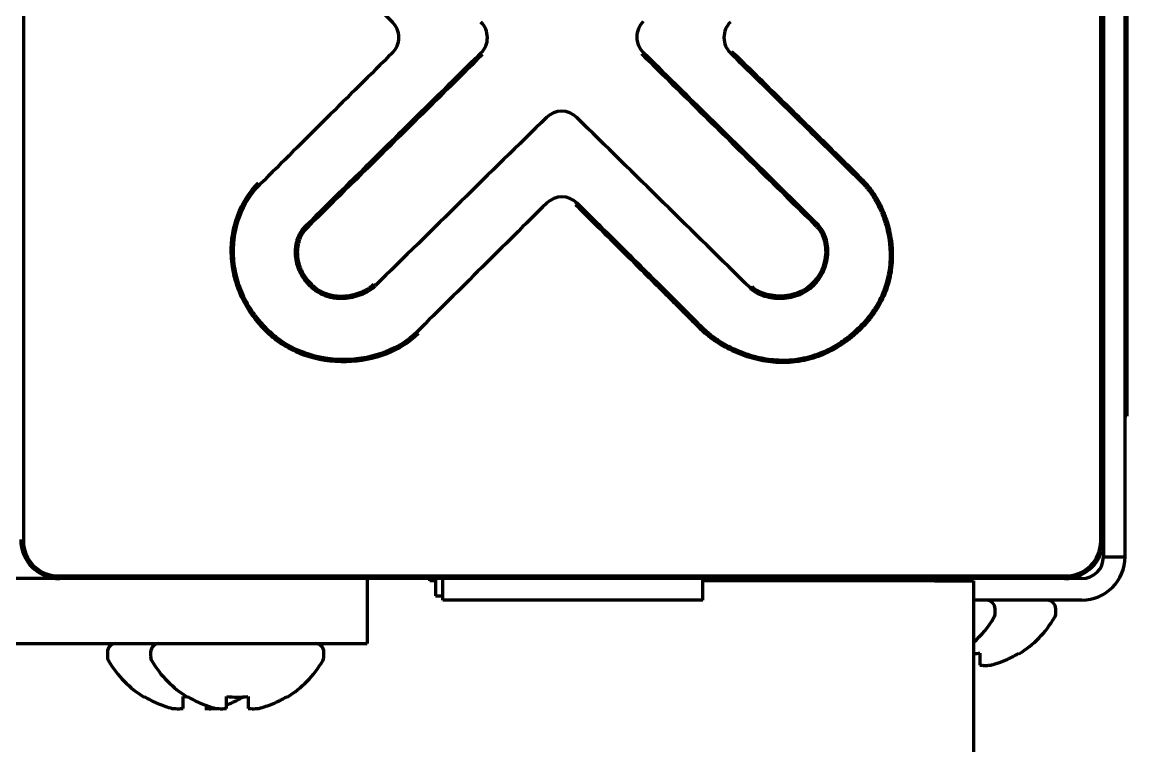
# Model space of a CAD drawing. Header units: inches. Extents: x -3022 to 7311, y 343 to 5680.
# Drawn here: x 3605 to 3656, y 2197.6 to 2231 of the extents above; entities that cross this region are included whole.
import ezdxf

# ---------------------------------------------------------------- set-up
doc = ezdxf.new("R2010")
doc.units = ezdxf.units.IN

msp = doc.modelspace()

# ---------------------------------------------------------------- linework, layer by layer
at = {"linetype": 'Continuous', "lineweight": 70}
for p, q in [((3655.954, 2214.792), (3655.954, 2275.792)), ((3656.004, 2275.792), (3656.004, 2214.792)), ((3655.918, 2208.588), (3655.918, 2254.946)), ((3605.043, 2253.567), (3605.043, 2207.017)), ((3654.793, 2207.017), (3654.793, 2253.567)), ((3654.918, 2253.492), (3654.918, 2207.092)), ((3637.694, 2229.573), (3637.764, 2229.645)), ((3643.762, 2223.598), (3643.833, 2223.669)), ((3630.614, 2222.633), (3630.544, 2222.562)), ((3641.756, 2221.617), (3641.685, 2221.546)), ((3618.025, 2221.524), (3618.095, 2221.453)), ((3618.272, 2218.814), (3618.343, 2218.885)), ((3621.29, 2218.814), (3621.219, 2218.885)), ((3638.615, 2218.707), (3638.685, 2218.778)), ((3638.709, 2218.754), (3638.641, 2218.681)), ((3623.28, 2216.608), (3623.209, 2216.678)), ((3636.33, 2216.946), (3636.259, 2216.876)), ((3655.954, 2215.292), (3655.918, 2215.292)), ((3655.954, 2212.792), (3655.954, 2214.792)), ((3656.004, 2214.792), (3656.004, 2212.792)), ((3656.004, 2212.792), (3655.954, 2212.792)), ((3655.918, 2207.861), (3655.918, 2208.588)), ((3655.918, 2207.292), (3655.918, 2207.861)), ((3655.918, 2206.292), (3655.918, 2207.292)), ((3654.918, 2207.092), (3654.918, 2206.292)), ((3654.918, 2206.292), (3655.918, 2206.292)), ((3606.557, 2205.292), (3604.259, 2205.292)), ((3606.557, 2205.292), (3606.718, 2205.292)), ((3606.643, 2205.417), (3653.193, 2205.417)), ((3653.118, 2205.292), (3606.718, 2205.292)), ((3620.918, 2205.292), (3620.918, 2202.292)), ((3623.818, 2205.192), (3623.818, 2205.292)), ((3624.068, 2205.292), (3624.068, 2204.492)), ((3624.418, 2204.292), (3624.418, 2205.292)), ((3636.418, 2204.292), (3636.418, 2205.292)), ((3641.918, 2205.292), (3639.918, 2205.292)), ((3639.918, 2205.292), (3639.918, 2205.192)), ((3653.918, 2205.292), (3641.918, 2205.292)), ((3644.164, 2205.292), (3644.164, 2205.292)), ((3647.672, 2205.292), (3647.672, 2205.292)), ((3650.472, 2205.292), (3650.472, 2205.292)), ((3624.068, 2205.192), (3623.818, 2205.192)), ((3647.118, 2205.192), (3636.418, 2205.192)), ((3647.118, 2205.192), (3648.918, 2205.192)), ((3648.918, 2205.192), (3648.918, 2124.742)), ((3624.068, 2204.492), (3624.418, 2204.492)), ((3636.418, 2204.292), (3624.418, 2204.292)), ((3653.918, 2204.292), (3648.918, 2204.292)), ((3649.918, 2203.692), (3649.918, 2203.892)), ((3652.718, 2203.692), (3652.718, 2203.892)), ((3604.259, 2202.292), (3606.557, 2202.292)), ((3606.557, 2202.292), (3617.918, 2202.292)), ((3617.918, 2202.292), (3620.918, 2202.292)), ((3608.918, 2201.892), (3608.918, 2201.692)), ((3610.918, 2201.892), (3610.918, 2201.692)), ((3618.918, 2201.692), (3618.918, 2201.892)), ((3651.018, 2201.847), (3651.018, 2201.814)), ((3610.618, 2199.814), (3610.618, 2199.847)), ((3612.418, 2199.847), (3612.616, 2199.826)), ((3612.618, 2199.814), (3612.618, 2199.847)), ((3617.218, 2199.847), (3617.218, 2199.814))]:
    msp.add_line(p, q, dxfattribs=at)
for centre, radius, start, end in [((5624.147, 4252.562), 2845.169, 225.109511, 225.277687), ((3621.379, 2230.287), 1, 314.7305, 45.2777), ((3625.471, 2230.285), 1, 314.6169, 45.5274), ((3634.371, 2230.309), 1, 134.6338, 225.4217), ((3638.395, 2230.287), 1, 134.4807, 225.5483), ((5866.96, -36.521), 3189.776, 134.730473, 134.885454), ((10384.062, -4619.289), 9621.641, 134.61693, 134.685132), ((10384.062, -4619.289), 9621.541, 134.61693, 134.685132), ((-2979.131, -4481.273), 9421.412, 45.352632, 45.42172), ((-2979.131, -4481.273), 9421.512, 45.352629, 45.42172), ((3629.898, 2225.881), 1, 45.5065, 134.4887), ((9072.499, -3314.73), 7767.612, 134.488725, 134.570552), ((-1757.349, -3257.469), 7687.973, 45.422706, 45.506515), ((5665.873, 165.498), 2894.791, 134.713518, 134.88081), ((3629.91, 2221.923), 1, 45.2645, 134.7135), ((3606.718, 2207.092), 1.8, 180, 270), ((3606.643, 2207.017), 1.6, 180, 270), ((3653.118, 2207.092), 1.8, 270, 0), ((3653.193, 2207.017), 1.6, 270, 0), ((3653.918, 2206.292), 2, 270, 0), ((3653.918, 2206.292), 1, 270, 0), ((3649.518, 2203.892), 0.4, 0, 90), ((3652.318, 2203.892), 0.4, 0, 90), ((3645.719, 2205.912), 4.8, 311.7927, 329.6988), ((3649.518, 2203.692), 0.4, 329.6988, 0), ((3648.519, 2205.912), 4.8, 301.3727, 329.6988), ((3652.318, 2203.692), 0.4, 329.6988, 0), ((3609.318, 2201.892), 0.4, 90, 180), ((3611.318, 2201.892), 0.4, 90, 180), ((3618.518, 2201.892), 0.4, 0, 90), ((3609.318, 2201.692), 0.4, 180, 210.3012), ((3611.318, 2201.692), 0.4, 180, 210.3012), ((3618.518, 2201.692), 0.4, 329.6988, 0), ((3613.117, 2203.912), 4.8, 210.3012, 238.6273), ((3615.117, 2203.912), 4.8, 210.3012, 238.6273), ((3614.719, 2203.912), 4.8, 301.3727, 329.6988)]:
    msp.add_arc(centre, radius, start, end, dxfattribs=at)
for points, knots in [([(3637.694, 2229.573), (3638.707, 2228.579), (3639.72, 2227.585), (3641.238, 2226.092), (3641.744, 2225.594), (3642.502, 2224.847), (3642.881, 2224.473), (3643.259, 2224.099), (3643.511, 2223.849), (3643.637, 2223.724), (3643.762, 2223.598)], [0, 0, 0, 0, 0.5, 0.5, 0.75, 0.75, 0.875, 0.9375, 0.9375, 1, 1, 1, 1]), ([(3637.764, 2229.645), (3638.777, 2228.65), (3639.79, 2227.656), (3641.308, 2226.163), (3641.814, 2225.665), (3642.572, 2224.918), (3642.951, 2224.544), (3643.33, 2224.17), (3643.581, 2223.92), (3643.707, 2223.795), (3643.833, 2223.669)], [0, 0, 0, 0, 0.5, 0.5, 0.75, 0.75, 0.875, 0.9375, 0.9375, 1, 1, 1, 1]), ([(3643.833, 2223.669), (3643.892, 2223.61), (3643.949, 2223.548), (3644.031, 2223.453), (3644.058, 2223.421), (3644.111, 2223.356), (3644.136, 2223.324), (3644.262, 2223.158), (3644.354, 2223.02), (3644.523, 2222.737), (3644.601, 2222.59), (3644.707, 2222.365), (3644.74, 2222.288), (3644.788, 2222.173), (3644.803, 2222.134), (3644.833, 2222.056), (3644.848, 2222.017), (3644.918, 2221.821), (3644.966, 2221.663), (3645.048, 2221.343), (3645.081, 2221.181), (3645.12, 2220.935), (3645.131, 2220.853), (3645.145, 2220.729), (3645.149, 2220.687), (3645.156, 2220.604), (3645.159, 2220.562), (3645.171, 2220.354), (3645.172, 2220.188), (3645.158, 2219.858), (3645.143, 2219.694), (3645.107, 2219.448), (3645.085, 2219.326), (3645.059, 2219.204), (3645.04, 2219.122), (3645.03, 2219.082), (3644.935, 2218.718), (3644.817, 2218.409), (3644.592, 2217.968), (3644.508, 2217.824), (3644.394, 2217.649), (3644.371, 2217.614), (3644.324, 2217.546), (3644.252, 2217.444), (3644.177, 2217.346), (3644.022, 2217.153), (3643.913, 2217.031), (3643.684, 2216.796), (3643.566, 2216.683), (3643.318, 2216.468), (3643.19, 2216.364), (3642.99, 2216.217), (3642.922, 2216.169), (3642.784, 2216.076), (3642.714, 2216.031), (3642.607, 2215.966), (3642.571, 2215.945), (3642.499, 2215.904), (3642.462, 2215.883), (3642.353, 2215.824), (3642.279, 2215.786), (3642.056, 2215.678), (3641.904, 2215.614), (3641.595, 2215.501), (3641.438, 2215.453), (3641.198, 2215.393), (3641.077, 2215.366), (3640.954, 2215.343), (3640.872, 2215.329), (3640.83, 2215.323), (3640.625, 2215.294), (3640.46, 2215.28), (3640.132, 2215.267), (3639.803, 2215.272), (3639.476, 2215.308), (3639.272, 2215.341), (3639.231, 2215.348), (3639.149, 2215.363), (3639.108, 2215.371), (3638.986, 2215.397), (3638.905, 2215.415), (3638.664, 2215.477), (3638.507, 2215.525), (3638.196, 2215.634), (3638.043, 2215.696), (3637.743, 2215.831), (3637.595, 2215.905), (3637.413, 2216.006), (3637.377, 2216.027), (3637.305, 2216.069), (3637.198, 2216.133), (3637.094, 2216.2), (3636.888, 2216.338), (3636.755, 2216.437), (3636.563, 2216.593), (3636.501, 2216.647), (3636.378, 2216.759), (3636.318, 2216.816), (3636.259, 2216.876)], [0, 0, 0, 0, 0.015625, 0.015625, 0.023437, 0.023437, 0.03125, 0.03125, 0.0625, 0.0625, 0.09375, 0.09375, 0.109375, 0.109375, 0.117187, 0.117187, 0.125, 0.125, 0.15625, 0.15625, 0.1875, 0.1875, 0.203125, 0.203125, 0.210937, 0.210937, 0.21875, 0.21875, 0.25, 0.25, 0.28125, 0.28125, 0.296875, 0.304687, 0.304687, 0.3125, 0.3125, 0.375, 0.375, 0.40625, 0.40625, 0.414062, 0.414062, 0.421875, 0.4375, 0.4375, 0.46875, 0.46875, 0.5, 0.5, 0.53125, 0.53125, 0.546875, 0.546875, 0.5625, 0.5625, 0.570312, 0.570312, 0.578125, 0.578125, 0.59375, 0.59375, 0.625, 0.625, 0.65625, 0.65625, 0.671875, 0.679687, 0.679687, 0.6875, 0.6875, 0.71875, 0.71875, 0.75, 0.78125, 0.78125, 0.789062, 0.789062, 0.796875, 0.796875, 0.8125, 0.8125, 0.84375, 0.84375, 0.875, 0.875, 0.90625, 0.90625, 0.914062, 0.914062, 0.921875, 0.9375, 0.9375, 0.96875, 0.96875, 0.984375, 0.984375, 1, 1, 1, 1]), ([(3623.28, 2216.608), (3622.867, 2216.196), (3621.805, 2215.561), (3619.932, 2215.195), (3618.267, 2215.444), (3617.184, 2215.975), (3616.679, 2216.335), (3616.409, 2216.563), (3616.221, 2216.743), (3616.044, 2216.927), (3615.824, 2217.177), (3615.468, 2217.641), (3615.054, 2218.369), (3614.733, 2219.322), (3614.498, 2221.173), (3615.039, 2222.72), (3615.891, 2223.566)], [0, 0, 0, 0, 0.113505, 0.237483, 0.367791, 0.436884, 0.471431, 0.488704, 0.505977, 0.522291, 0.538605, 0.571232, 0.636486, 0.701741, 0.766995, 1, 1, 1, 1]), ([(3616.29, 2216.819), (3616.232, 2216.876), (3616.118, 2216.994), (3615.901, 2217.241), (3615.552, 2217.696), (3615.146, 2218.41), (3614.831, 2219.345), (3614.6, 2221.158), (3615.131, 2222.671), (3615.962, 2223.496)], [0, 0, 0, 0, 0.033022, 0.066044, 0.132088, 0.264176, 0.396264, 0.528352, 1, 1, 1, 1]), ([(3643.762, 2223.598), (3643.82, 2223.54), (3643.876, 2223.48), (3643.956, 2223.387), (3643.983, 2223.355), (3644.034, 2223.292), (3644.059, 2223.26), (3644.182, 2223.097), (3644.272, 2222.962), (3644.438, 2222.684), (3644.514, 2222.54), (3644.617, 2222.319), (3644.65, 2222.244), (3644.712, 2222.093), (3644.742, 2222.016), (3644.824, 2221.786), (3644.871, 2221.631), (3644.951, 2221.317), (3644.984, 2221.158), (3645.022, 2220.918), (3645.032, 2220.837), (3645.05, 2220.674), (3645.057, 2220.593), (3645.071, 2220.348), (3645.072, 2220.186), (3645.058, 2219.862), (3645.043, 2219.701), (3645.007, 2219.46), (3644.986, 2219.34), (3644.96, 2219.22), (3644.941, 2219.141), (3644.932, 2219.101), (3644.838, 2218.744), (3644.722, 2218.442), (3644.5, 2218.01), (3644.419, 2217.869), (3644.306, 2217.698), (3644.284, 2217.664), (3644.237, 2217.596), (3644.167, 2217.497), (3644.093, 2217.4), (3643.94, 2217.212), (3643.833, 2217.092), (3643.609, 2216.862), (3643.493, 2216.752), (3643.25, 2216.541), (3643.124, 2216.44), (3642.928, 2216.296), (3642.862, 2216.249), (3642.726, 2216.158), (3642.657, 2216.114), (3642.552, 2216.05), (3642.517, 2216.03), (3642.446, 2215.989), (3642.411, 2215.969), (3642.303, 2215.911), (3642.231, 2215.874), (3642.012, 2215.768), (3641.863, 2215.705), (3641.56, 2215.595), (3641.406, 2215.548), (3641.171, 2215.489), (3641.052, 2215.463), (3640.932, 2215.441), (3640.851, 2215.427), (3640.811, 2215.421), (3640.609, 2215.393), (3640.448, 2215.379), (3640.126, 2215.367), (3639.804, 2215.372), (3639.483, 2215.408), (3639.283, 2215.441), (3639.243, 2215.448), (3639.163, 2215.462), (3639.123, 2215.47), (3639.003, 2215.495), (3638.924, 2215.514), (3638.688, 2215.574), (3638.533, 2215.622), (3638.229, 2215.729), (3638.079, 2215.789), (3637.784, 2215.922), (3637.639, 2215.995), (3637.461, 2216.094), (3637.426, 2216.114), (3637.355, 2216.155), (3637.251, 2216.218), (3637.148, 2216.283), (3636.947, 2216.419), (3636.817, 2216.516), (3636.629, 2216.669), (3636.567, 2216.722), (3636.447, 2216.831), (3636.388, 2216.887), (3636.33, 2216.946)], [0, 0, 0, 0, 0.015625, 0.015625, 0.023438, 0.023438, 0.03125, 0.03125, 0.0625, 0.0625, 0.09375, 0.09375, 0.109375, 0.109375, 0.125, 0.125, 0.15625, 0.15625, 0.1875, 0.1875, 0.203125, 0.203125, 0.21875, 0.21875, 0.25, 0.25, 0.28125, 0.28125, 0.296875, 0.304688, 0.304688, 0.3125, 0.3125, 0.375, 0.375, 0.40625, 0.40625, 0.414063, 0.414063, 0.421875, 0.4375, 0.4375, 0.46875, 0.46875, 0.5, 0.5, 0.53125, 0.53125, 0.546875, 0.546875, 0.5625, 0.5625, 0.570313, 0.570313, 0.578125, 0.578125, 0.59375, 0.59375, 0.625, 0.625, 0.65625, 0.65625, 0.671875, 0.679687, 0.679687, 0.6875, 0.6875, 0.71875, 0.71875, 0.75, 0.78125, 0.78125, 0.789062, 0.789062, 0.796875, 0.796875, 0.8125, 0.8125, 0.84375, 0.84375, 0.875, 0.875, 0.90625, 0.90625, 0.914062, 0.914062, 0.921875, 0.9375, 0.9375, 0.96875, 0.96875, 0.984375, 0.984375, 1, 1, 1, 1]), ([(3636.33, 2216.946), (3636.212, 2217.065), (3636.094, 2217.184), (3635.857, 2217.423), (3635.501, 2217.779), (3635.144, 2218.135), (3634.43, 2218.847), (3633.953, 2219.32), (3632.523, 2220.741), (3631.569, 2221.688), (3630.614, 2222.633)], [0, 0, 0, 0, 0.0625, 0.0625, 0.125, 0.25, 0.25, 0.5, 0.5, 1, 1, 1, 1]), ([(3636.259, 2216.876), (3636.141, 2216.995), (3636.023, 2217.114), (3635.786, 2217.352), (3635.429, 2217.709), (3635.073, 2218.065), (3634.359, 2218.776), (3633.882, 2219.25), (3632.452, 2220.67), (3631.498, 2221.617), (3630.544, 2222.562)], [0, 0, 0, 0, 0.0625, 0.0625, 0.125, 0.25, 0.25, 0.5, 0.5, 1, 1, 1, 1]), ([(3641.54, 2218.845), (3641.565, 2218.87), (3641.615, 2218.921), (3641.708, 2219.028), (3641.857, 2219.226), (3642.094, 2219.664), (3642.241, 2220.334), (3642.129, 2221.068), (3641.902, 2221.47), (3641.756, 2221.617)], [0, 0, 0, 0, 0.035013, 0.070026, 0.140051, 0.280103, 0.560205, 0.806404, 1, 1, 1, 1]), ([(3618.025, 2221.524), (3617.98, 2221.479), (3617.94, 2221.431), (3617.893, 2221.367), (3617.884, 2221.354), (3617.866, 2221.328), (3617.84, 2221.288), (3617.816, 2221.248), (3617.772, 2221.166), (3617.745, 2221.109), (3617.698, 2220.994), (3617.678, 2220.934), (3617.653, 2220.843), (3617.645, 2220.813), (3617.631, 2220.751), (3617.625, 2220.721), (3617.609, 2220.628), (3617.601, 2220.566), (3617.592, 2220.442), (3617.59, 2220.379), (3617.592, 2220.285), (3617.594, 2220.253), (3617.598, 2220.191), (3617.601, 2220.159), (3617.62, 2220.004), (3617.646, 2219.882), (3617.702, 2219.704), (3617.723, 2219.645), (3617.759, 2219.557), (3617.772, 2219.529), (3617.798, 2219.472), (3617.812, 2219.443), (3617.884, 2219.304), (3617.951, 2219.199), (3618.063, 2219.049), (3618.102, 2219), (3618.185, 2218.905), (3618.228, 2218.859), (3618.272, 2218.814)], [0, 0, 0, 0, 0.0625, 0.0625, 0.078125, 0.078125, 0.09375, 0.125, 0.125, 0.1875, 0.1875, 0.25, 0.25, 0.28125, 0.28125, 0.3125, 0.3125, 0.375, 0.375, 0.4375, 0.4375, 0.46875, 0.46875, 0.5, 0.5, 0.625, 0.625, 0.6875, 0.6875, 0.71875, 0.71875, 0.75, 0.75, 0.875, 0.875, 0.9375, 0.9375, 1, 1, 1, 1]), ([(3618.096, 2221.453), (3618.053, 2221.411), (3618.015, 2221.365), (3617.971, 2221.304), (3617.962, 2221.292), (3617.945, 2221.267), (3617.921, 2221.229), (3617.899, 2221.191), (3617.857, 2221.112), (3617.832, 2221.059), (3617.789, 2220.949), (3617.77, 2220.892), (3617.746, 2220.806), (3617.739, 2220.777), (3617.726, 2220.719), (3617.721, 2220.689), (3617.706, 2220.602), (3617.699, 2220.543), (3617.691, 2220.425), (3617.69, 2220.366), (3617.693, 2220.276), (3617.695, 2220.247), (3617.699, 2220.187), (3617.702, 2220.157), (3617.721, 2220.01), (3617.746, 2219.895), (3617.8, 2219.726), (3617.82, 2219.671), (3617.855, 2219.588), (3617.867, 2219.561), (3617.892, 2219.507), (3617.905, 2219.48), (3617.974, 2219.349), (3618.038, 2219.249), (3618.144, 2219.107), (3618.182, 2219.061), (3618.26, 2218.971), (3618.301, 2218.927), (3618.343, 2218.885)], [0, 0, 0, 0, 0.0625, 0.0625, 0.078125, 0.078125, 0.09375, 0.125, 0.125, 0.1875, 0.1875, 0.25, 0.25, 0.28125, 0.28125, 0.3125, 0.3125, 0.375, 0.375, 0.4375, 0.4375, 0.46875, 0.46875, 0.5, 0.5, 0.625, 0.625, 0.6875, 0.6875, 0.71875, 0.71875, 0.75, 0.75, 0.875, 0.875, 0.9375, 0.9375, 1, 1, 1, 1]), ([(3641.685, 2221.546), (3641.755, 2221.478), (3641.878, 2221.315), (3642.022, 2220.984), (3642.1, 2220.589), (3642.092, 2220.14), (3641.976, 2219.664), (3641.743, 2219.215), (3641.409, 2218.829), (3640.999, 2218.551), (3640.548, 2218.392), (3640.093, 2218.33), (3639.662, 2218.35), (3639.273, 2218.437), (3638.938, 2218.576), (3638.777, 2218.691), (3638.709, 2218.754)], [0, 0, 0, 0, 0.071372, 0.142805, 0.214238, 0.285671, 0.357103, 0.428536, 0.499969, 0.571402, 0.642835, 0.714268, 0.785701, 0.857134, 0.928567, 1, 1, 1, 1]), ([(3618.272, 2218.814), (3618.297, 2218.789), (3618.322, 2218.765), (3618.374, 2218.719), (3618.4, 2218.696), (3618.481, 2218.631), (3618.537, 2218.59), (3618.71, 2218.479), (3618.833, 2218.418), (3618.995, 2218.358), (3619.028, 2218.346), (3619.094, 2218.326), (3619.128, 2218.316), (3619.228, 2218.291), (3619.362, 2218.263), (3619.499, 2218.249), (3619.637, 2218.24), (3619.706, 2218.239), (3619.811, 2218.242), (3619.845, 2218.244), (3619.914, 2218.248), (3619.949, 2218.251), (3620.052, 2218.263), (3620.188, 2218.284), (3620.321, 2218.315), (3620.453, 2218.351), (3620.519, 2218.372), (3620.616, 2218.407), (3620.649, 2218.419), (3620.713, 2218.445), (3620.745, 2218.459), (3620.839, 2218.502), (3620.9, 2218.534), (3621.019, 2218.602), (3621.077, 2218.639), (3621.16, 2218.7), (3621.187, 2218.721), (3621.239, 2218.766), (3621.265, 2218.789), (3621.29, 2218.814)], [0, 0, 0, 0, 0.03125, 0.03125, 0.0625, 0.0625, 0.125, 0.125, 0.25, 0.25, 0.28125, 0.28125, 0.3125, 0.3125, 0.375, 0.4375, 0.4375, 0.5, 0.5, 0.53125, 0.53125, 0.5625, 0.5625, 0.625, 0.6875, 0.6875, 0.75, 0.75, 0.78125, 0.78125, 0.8125, 0.8125, 0.875, 0.875, 0.9375, 0.9375, 0.96875, 0.96875, 1, 1, 1, 1]), ([(3618.343, 2218.885), (3618.367, 2218.861), (3618.391, 2218.839), (3618.44, 2218.794), (3618.465, 2218.773), (3618.542, 2218.71), (3618.595, 2218.672), (3618.76, 2218.566), (3618.877, 2218.508), (3619.016, 2218.456), (3619.032, 2218.451), (3619.063, 2218.44), (3619.111, 2218.425), (3619.158, 2218.412), (3619.253, 2218.387), (3619.382, 2218.361), (3619.512, 2218.348), (3619.643, 2218.34), (3619.71, 2218.339), (3619.809, 2218.342), (3619.842, 2218.344), (3619.908, 2218.348), (3619.941, 2218.351), (3620.039, 2218.362), (3620.168, 2218.382), (3620.295, 2218.411), (3620.421, 2218.446), (3620.484, 2218.465), (3620.576, 2218.498), (3620.607, 2218.51), (3620.668, 2218.535), (3620.699, 2218.548), (3620.789, 2218.589), (3620.847, 2218.619), (3620.961, 2218.683), (3621.015, 2218.718), (3621.095, 2218.776), (3621.121, 2218.796), (3621.171, 2218.839), (3621.195, 2218.861), (3621.219, 2218.885)], [0, 0, 0, 0, 0.03125, 0.03125, 0.0625, 0.0625, 0.125, 0.125, 0.25, 0.25, 0.265625, 0.265625, 0.28125, 0.3125, 0.3125, 0.375, 0.4375, 0.4375, 0.5, 0.5, 0.53125, 0.53125, 0.5625, 0.5625, 0.625, 0.6875, 0.6875, 0.75, 0.75, 0.78125, 0.78125, 0.8125, 0.8125, 0.875, 0.875, 0.9375, 0.9375, 0.96875, 0.96875, 1, 1, 1, 1]), ([(3638.641, 2218.681), (3638.799, 2218.535), (3639.23, 2218.321), (3639.976, 2218.196), (3640.68, 2218.306), (3641.139, 2218.526), (3641.348, 2218.673), (3641.46, 2218.767), (3641.514, 2218.819), (3641.54, 2218.845)], [0, 0, 0, 0, 0.194116, 0.446028, 0.723014, 0.861507, 0.930753, 0.965377, 1, 1, 1, 1]), ([(3623.209, 2216.678), (3622.808, 2216.279), (3621.77, 2215.657), (3619.93, 2215.297), (3618.295, 2215.542), (3617.235, 2216.062), (3616.741, 2216.414), (3616.476, 2216.638), (3616.351, 2216.757), (3616.29, 2216.819)], [0, 0, 0, 0, 0.224328, 0.469355, 0.726893, 0.863446, 0.931723, 0.965862, 1, 1, 1, 1]), ([(3649.218, 2201.847), (3649.218, 2201.722), (3649.218, 2201.614), (3649.218, 2201.477), (3649.218, 2201.435), (3649.218, 2201.359), (3649.218, 2201.325), (3649.218, 2201.296)], [0, 0, 0, 0, 0.5, 0.5, 0.75, 0.75, 1, 1, 1, 1]), ([(3610.618, 2199.847), (3610.821, 2199.722), (3611.031, 2199.614), (3611.356, 2199.477), (3611.466, 2199.435), (3611.689, 2199.359), (3611.803, 2199.325), (3611.918, 2199.296)], [0, 0, 0, 0, 0.5, 0.5, 0.75, 0.75, 1, 1, 1, 1]), ([(3612.618, 2199.847), (3612.821, 2199.722), (3613.031, 2199.614), (3613.356, 2199.477), (3613.466, 2199.435), (3613.689, 2199.359), (3613.803, 2199.325), (3613.918, 2199.296)], [0, 0, 0, 0, 0.5, 0.5, 0.75, 0.75, 1, 1, 1, 1]), ([(3614.422, 2199.456), (3614.467, 2199.473), (3614.563, 2199.511), (3614.708, 2199.574), (3614.864, 2199.649), (3615.031, 2199.736), (3615.154, 2199.808), (3615.218, 2199.847)], [0, 0, 0, 0, 0.176679, 0.38251, 0.58834, 0.79417, 1, 1, 1, 1]), ([(3615.418, 2199.847), (3615.418, 2199.722), (3615.418, 2199.614), (3615.418, 2199.477), (3615.418, 2199.435), (3615.418, 2199.359), (3615.418, 2199.325), (3615.418, 2199.296)], [0, 0, 0, 0, 0.5, 0.5, 0.75, 0.75, 1, 1, 1, 1])]:
    msp.add_open_spline(points, degree=3, knots=knots, dxfattribs=at)
for points in [[(3638.614, 2218.706), (3638.623, 2218.698), (3638.632, 2218.689), (3638.641, 2218.681)], [(3638.685, 2218.778), (3638.692, 2218.77), (3638.701, 2218.762), (3638.709, 2218.754)], [(3648.919, 2201.819), (3649.019, 2201.824), (3649.118, 2201.834), (3649.218, 2201.847)], [(3649.718, 2201.296), (3649.772, 2201.31), (3649.88, 2201.34), (3650.042, 2201.39), (3650.201, 2201.447), (3650.356, 2201.508), (3650.508, 2201.574), (3650.664, 2201.649), (3650.831, 2201.736), (3650.954, 2201.808), (3651.018, 2201.847)], [(3649.218, 2201.296), (3649.244, 2201.293), (3649.295, 2201.287), (3649.369, 2201.282), (3649.441, 2201.28), (3649.511, 2201.28), (3649.58, 2201.283), (3649.649, 2201.288), (3649.695, 2201.293), (3649.718, 2201.296)], [(3612.418, 2199.296), (3612.418, 2199.31), (3612.418, 2199.34), (3612.418, 2199.39), (3612.418, 2199.447), (3612.418, 2199.508), (3612.418, 2199.574), (3612.418, 2199.649), (3612.418, 2199.736), (3612.418, 2199.808), (3612.418, 2199.847)], [(3614.418, 2199.296), (3614.418, 2199.31), (3614.418, 2199.34), (3614.418, 2199.39), (3614.418, 2199.447), (3614.418, 2199.508), (3614.418, 2199.574), (3614.418, 2199.649), (3614.418, 2199.736), (3614.418, 2199.808), (3614.418, 2199.847)], [(3614.418, 2199.847), (3614.585, 2199.825), (3614.918, 2199.803), (3615.251, 2199.825), (3615.418, 2199.847)], [(3615.918, 2199.296), (3615.972, 2199.31), (3616.08, 2199.34), (3616.242, 2199.39), (3616.401, 2199.447), (3616.556, 2199.508), (3616.708, 2199.574), (3616.864, 2199.649), (3617.031, 2199.736), (3617.154, 2199.808), (3617.218, 2199.847)], [(3611.918, 2199.296), (3611.942, 2199.293), (3611.989, 2199.288), (3612.061, 2199.283), (3612.132, 2199.28), (3612.203, 2199.28), (3612.275, 2199.282), (3612.346, 2199.288), (3612.394, 2199.293), (3612.418, 2199.296)], [(3613.418, 2199.296), (3613.444, 2199.293), (3613.495, 2199.287), (3613.569, 2199.282), (3613.641, 2199.28), (3613.711, 2199.28), (3613.78, 2199.283), (3613.849, 2199.288), (3613.895, 2199.293), (3613.918, 2199.296)], [(3613.918, 2199.296), (3613.942, 2199.293), (3613.989, 2199.288), (3614.061, 2199.283), (3614.132, 2199.28), (3614.203, 2199.28), (3614.275, 2199.282), (3614.346, 2199.288), (3614.394, 2199.293), (3614.418, 2199.296)], [(3615.418, 2199.296), (3615.444, 2199.293), (3615.495, 2199.287), (3615.569, 2199.282), (3615.641, 2199.28), (3615.711, 2199.28), (3615.78, 2199.283), (3615.849, 2199.288), (3615.895, 2199.293), (3615.918, 2199.296)]]:
    msp.add_open_spline(points, degree=3, dxfattribs=at)

doc.saveas('drawing.dxf')
